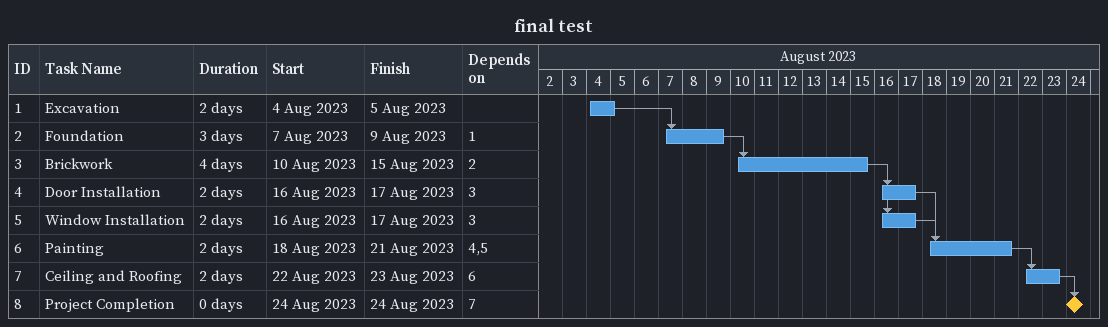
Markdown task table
final test

| ID | Task | Duration | Start | Finish | Predecessors |
|---|---|---|---|---|---|
| 1 | Excavation | 2d | 2023-08-04 | 2023-08-05 |  |
| 2 | Foundation | 3d | 2023-08-07 | 2023-08-09 | 1 |
| 3 | Brickwork | 4d | 2023-08-10 | 2023-08-15 | 2 |
| 4 | Door Installation | 2d | 2023-08-16 | 2023-08-17 | 3 |
| 5 | Window Installation | 2d | 2023-08-16 | 2023-08-17 | 3 |
| 6 | Painting | 2d | 2023-08-18 | 2023-08-21 | 4, 5 |
| 7 | Ceiling and Roofing | 2d | 2023-08-22 | 2023-08-23 | 6 |
| 8 | Project Completion | 0d | 2023-08-24 | 2023-08-24 | 7 |
